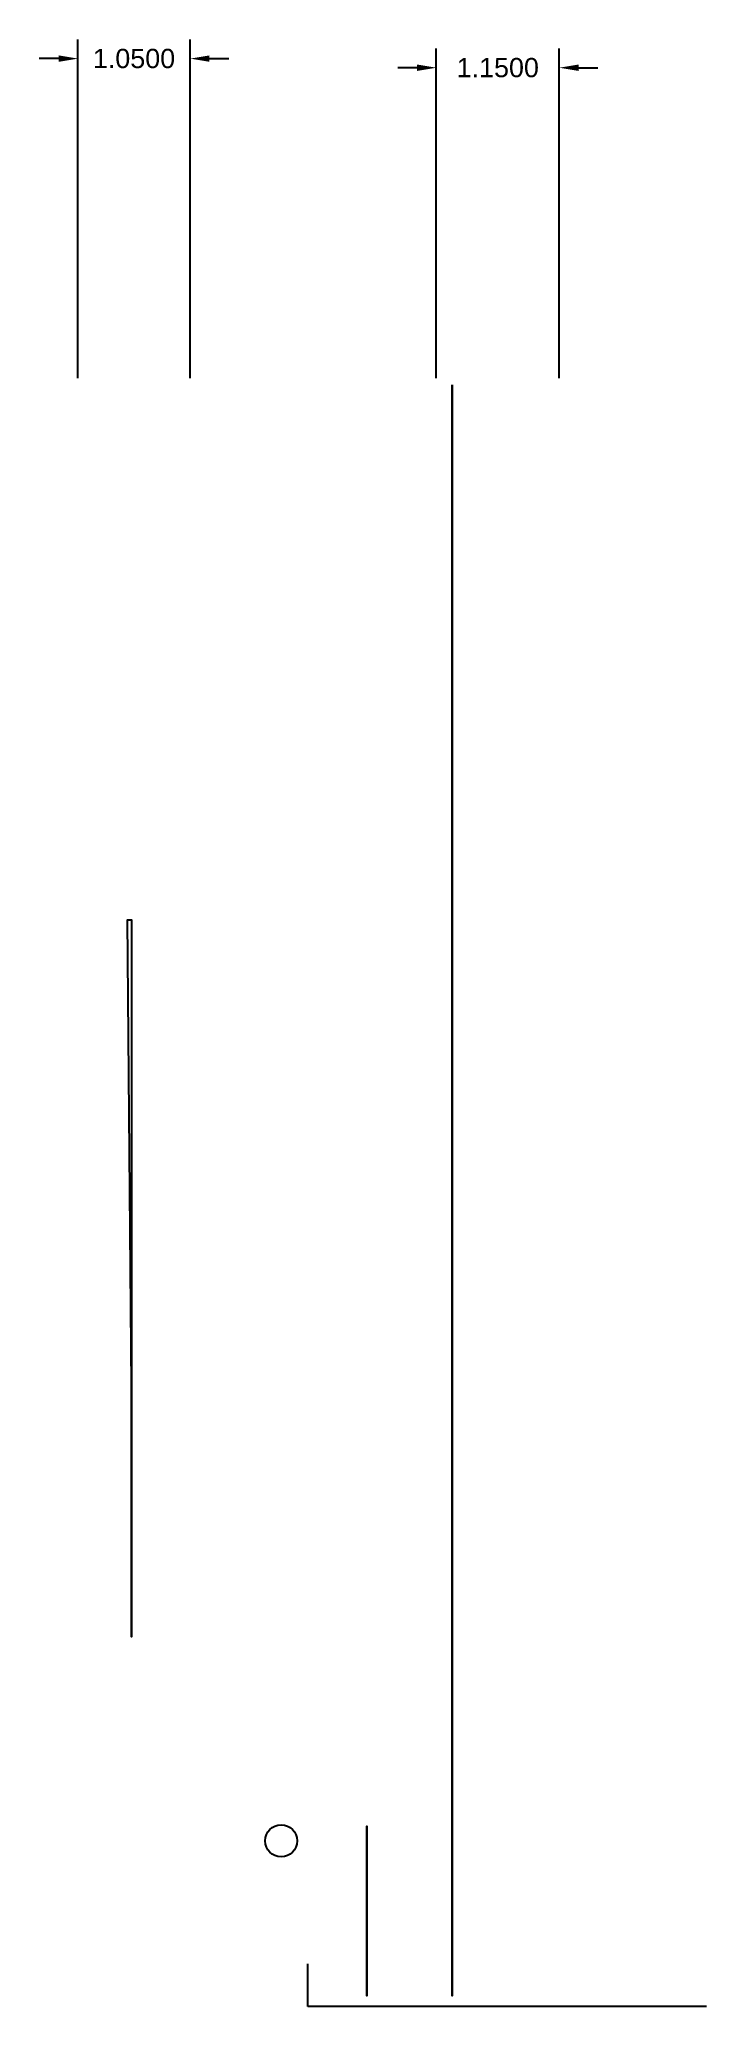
# Model space of a CAD drawing. Header units: millimetres. Extents: x 86339.9 to 86380.2, y 34955.3 to 34973.9.
# Drawn here: x 86339.9 to 86346.14, y 34955.49 to 34973.88 of the extents above; entities outside this region: 2.
import ezdxf

# ---------------------------------------------------------------- set-up
doc = ezdxf.new("R2010")
doc.units = ezdxf.units.MM
doc.header["$MEASUREMENT"] = 0
doc.styles.get("Standard").update_dxf_attribs({"font": 'Arial.ttf'})
doc.dimstyles.get("Standard").update_dxf_attribs({"dimtxt": 0.18, "dimasz": 0.18, "dimexe": 0.18, "dimexo": 0.0625, "dimgap": 0.09, "dimtad": 0, "dimtih": 1, "dimtoh": 1, "dimdec": 4, "dimzin": 0, "dimdsep": 46, "dimtxsty": 'Standard', "dimcen": 0.09, "dimadec": 0, "dimazin": 0, "dimtfac": 1, "dimtdec": 4, "dimtofl": 0, "dimtmove": 0, "dimatfit": 3, "dimfxl": 1, "dimtolj": 1, "dimtzin": 0, "dimarcsym": 0})

# ---------------------------------------------------------------- blocks, each defined once
blk = doc.blocks.new('*D10')
at = {"color": 0, "lineweight": -2, "transparency": 16777216}
for p, q in [((86340.262, 34970.71), (86340.262, 34973.875)), ((86341.312, 34970.71), (86341.312, 34973.875)), ((86340.082, 34973.695), (86339.902, 34973.695)), ((86341.492, 34973.695), (86341.672, 34973.695))]:
    blk.add_line(p, q, dxfattribs=at)
at = {"color": 0, "transparency": 16777216}
for points in [[(86340.082, 34973.725), (86340.082, 34973.665), (86340.262, 34973.695)], [(86341.492, 34973.725), (86341.492, 34973.665), (86341.312, 34973.695)]]:
    blk.add_solid(points, dxfattribs=at)
at = {"layer": 'Defpoints', "color": 0, "transparency": 16777216}
for p in [(86340.262, 34973.695), (86340.262, 34970.648), (86341.312, 34970.648)]:
    blk.add_point(p, dxfattribs=at)
at = {"color": 0, "transparency": 16777216, "insert": (86340.787, 34973.695), "char_height": 0.18, "attachment_point": 5}
blk.add_mtext('\\A1;1.0500', dxfattribs=at)
blk = doc.blocks.new('*D11')
at = {"color": 0, "lineweight": -2, "transparency": 16777216}
for p, q in [((86343.612, 34970.71), (86343.612, 34973.79)), ((86344.762, 34970.71), (86344.762, 34973.79)), ((86343.432, 34973.61), (86343.252, 34973.61)), ((86344.942, 34973.61), (86345.122, 34973.61))]:
    blk.add_line(p, q, dxfattribs=at)
at = {"color": 0, "transparency": 16777216}
for points in [[(86343.432, 34973.64), (86343.432, 34973.58), (86343.612, 34973.61)], [(86344.942, 34973.64), (86344.942, 34973.58), (86344.762, 34973.61)]]:
    blk.add_solid(points, dxfattribs=at)
at = {"layer": 'Defpoints', "color": 0, "transparency": 16777216}
for p in [(86344.762, 34973.61), (86343.612, 34970.648), (86344.762, 34970.648)]:
    blk.add_point(p, dxfattribs=at)
at = {"color": 0, "transparency": 16777216, "insert": (86344.187, 34973.61), "char_height": 0.18, "attachment_point": 5}
blk.add_mtext('\\A1;1.1500', dxfattribs=at)

msp = doc.modelspace()

# ---------------------------------------------------------------- linework, layer by layer
for p, q in [((86342.41321, 34955.49087, 25.87523), (86342.41213, 34955.89087, 25.87522)), ((86346.13937, 34955.49087, 25.87523), (86342.41321, 34955.49087, 25.87523))]:
    msp.add_line(p, q)
at = {"extrusion": (1, 0, 0), "elevation": 86343.76213}
msp.add_lwpolyline([(34970.64796, 15.87523), (34961.29295, 15.87523), (34961.29295, 29.87523), (34955.59087, 29.87523), (34955.59087, 25.87522), (34958.94546, 25.87522), (34958.94546, 11.87523), (34970.64796, 11.87523)], dxfattribs=at)
at = {"extrusion": (1, 0, 0), "elevation": 86342.96213}
msp.add_lwpolyline([(34955.59087, 29.87523), (34957.17673, 29.87523), (34957.17673, 25.87522), (34955.59087, 25.87522)], close=True, dxfattribs=at)
msp.add_polyline3d([(86340.76213, 34961.29295, 25.87522), (86340.76213, 34961.29295, 15.87523), (86340.72588, 34965.64796, 15.87523), (86340.76213, 34965.64796, 11.87523), (86340.76213, 34958.94546, 11.87523), (86340.76213, 34958.94546, 25.87522)], close=True)
for centre, radius in [((86379.47842, 34961.10976, 15.87523), 0.71175), ((86342.16213, 34957.04037, 25.87522), 0.15)]:
    msp.add_circle(centre, radius)
at = {"extrusion": (1, 1.63133e-53, 9.26796e-24)}
msp.add_circle((34955.82287, 27.87523, 86356.99704), 0.5, dxfattribs=at)

# ---------------------------------------------------------------- dimensions: what is measured, and where the dimension line sits
dim = msp.add_aligned_dim(p1=(86341.31213, 34970.64796, 15.87523), p2=(86340.26213, 34970.64796, 15.87523), distance=-3.04707, dimstyle='Standard')
dim.commit()
dim.dimension.update_dxf_attribs({"geometry": '*D10', "text_midpoint": (86340.78713, 34973.69503, 15.87523)})
dim = msp.add_linear_dim(base=(86344.76213, 34973.60968, 15.87523), p1=(86343.61213, 34970.64796, 15.87523), p2=(86344.76213, 34970.64796, 15.87523), dimstyle='Standard')
dim.commit()
dim.dimension.update_dxf_attribs({"geometry": '*D11', "text_midpoint": (86344.18713, 34973.60968, 15.87523)})

doc.saveas('drawing.dxf')
